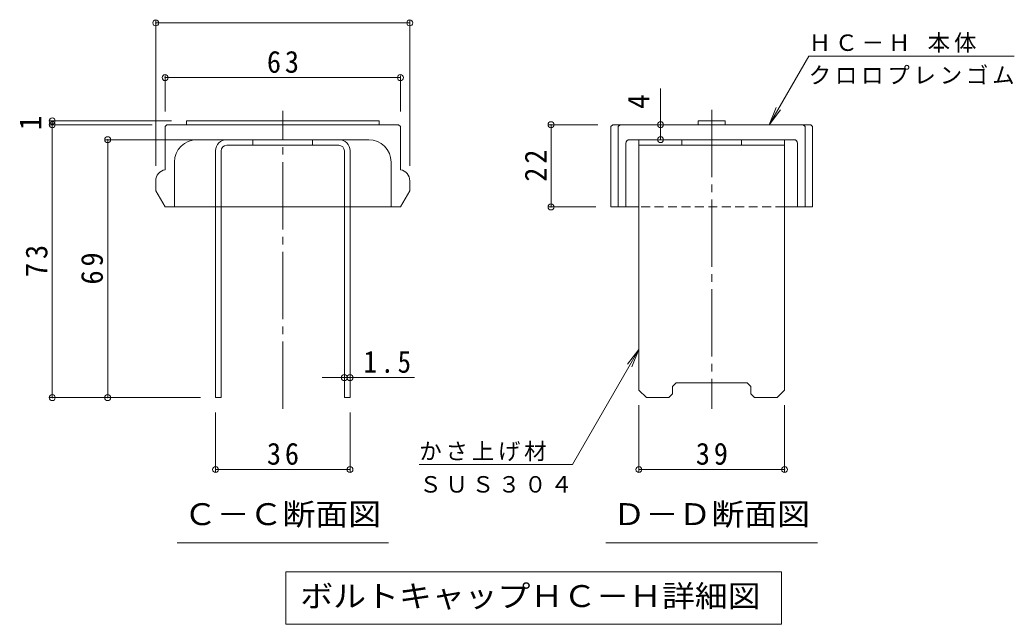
# Model space of a CAD drawing. Units: millimetres on the paper, enlarged 10 times, with parts at other scales. Extents: x -1623 to 1773, y -1938 to 1767.
# Drawn here: x 413 to 1744, y 354 to 1162 of the extents above; entities that cross this region are included whole.
import ezdxf
from ezdxf.enums import TextEntityAlignment as Align

# ---------------------------------------------------------------- set-up
doc = ezdxf.new("R2010")
doc.units = ezdxf.units.MM
doc.header["$LTSCALE"] = 10
doc.header["$PDMODE"] = 32
doc.header["$PDSIZE"] = 8
doc.linetypes.add('CHAIN2', pattern=[12, 9, -1, 1, -1])
doc.linetypes.add('DASHED1', pattern=[1.8, 1.2, -0.6])
for name, color, linetype, lineweight in [('D-4', 7, 'Continuous', 9), ('D-5', 7, 'Continuous', 9), ('D-7', 6, 'Continuous', 9), ('D-8', 4, 'Continuous', 9)]:
    doc.layers.add(name, color=color, linetype=linetype, lineweight=lineweight)
doc.styles.add('ＭＳ ゴシック', font='')
doc.styles.get('ＭＳ ゴシック').set_extended_font_data('MS Gothic')

msp = doc.modelspace()

# ---------------------------------------------------------------- linework, layer by layer
at = {"layer": 'D-4'}
for p, q in [((595.38, 1161.24), (595.38, 967.05)), ((595.38, 1158.24), (935.38, 1158.24)), ((935.38, 1161.24), (935.38, 967.05)), ((1416.47, 1022.05), (1469.37, 1113.69)), ((1744.37, 1113.69), (1469.37, 1113.69)), ((607.88, 1088.08), (607.88, 1039.55)), ((607.88, 1085.08), (922.88, 1085.08)), ((922.88, 1088.08), (922.88, 1039.55)), ((1271.07, 1022.05), (1271.07, 1070.6)), ((1416.47, 1022.05), (1426.03, 1045.15)), ((1416.47, 1022.05), (1431.68, 1041.89)), ((453.76, 1027.05), (616.3, 1027.05)), ((456.76, 1022.05), (456.76, 1027.05)), ((453.76, 1022.05), (590.38, 1022.05)), ((456.76, 1022.05), (456.76, 657.05)), ((1121.46, 1022.05), (1187.06, 1022.05)), ((1124.46, 1022.05), (1124.46, 912.05)), ((1271.07, 1002.05), (1271.07, 1022.05)), ((527.99, 1002.05), (670.38, 1002.05)), ((530.99, 657.05), (530.99, 1002.05)), ((1121.46, 912.05), (1184.55, 912.05)), ((1242.05, 721.45), (1153.12, 567.4)), ((1242.05, 721.45), (1226.84, 701.61)), ((1242.05, 721.45), (1232.49, 698.35)), ((847.88, 683.86), (818.29, 683.86)), ((847.88, 683.86), (855.38, 683.86)), ((855.38, 683.86), (941.8, 683.86)), ((453.76, 657.05), (655.38, 657.05)), ((1242.05, 557.89), (1242.05, 647.05)), ((1437.06, 557.89), (1437.06, 647.05)), ((675.38, 557.89), (675.38, 637.05)), ((855.38, 557.89), (855.38, 637.05)), ((675.38, 560.89), (855.38, 560.89)), ((1153.12, 567.4), (948.12, 567.4)), ((1242.05, 560.89), (1437.06, 560.89))]:
    msp.add_line(p, q, dxfattribs=at)
for p in [(595.38, 1158.24), (935.38, 1158.24), (607.88, 1085.08), (922.88, 1085.08), (456.76, 1027.05), (456.76, 1022.05), (1124.46, 1022.05), (1271.07, 1022.05), (530.99, 1002.05), (1271.07, 1002.05), (1124.46, 912.05), (847.88, 683.86), (855.38, 683.86), (456.76, 657.05), (530.99, 657.05), (675.38, 560.89), (855.38, 560.89), (1242.05, 560.89), (1437.06, 560.89)]:
    msp.add_point(p, dxfattribs=at)
at = {"layer": 'D-5'}
for p, q in [((623.88, 462.69), (906.88, 462.69)), ((1198.05, 462.69), (1481.05, 462.69)), ((769.59, 424.15), (1433.12, 424.15)), ((769.59, 424.15), (769.59, 354.15)), ((1433.12, 424.15), (1433.12, 354.15)), ((769.59, 354.15), (1433.12, 354.15))]:
    msp.add_line(p, q, dxfattribs=at)
at = {"layer": 'D-7', "linetype": 'CHAIN2'}
for p, q in [((765.38, 642.06), (765.38, 1040.83)), ((1339.55, 1042.05), (1339.55, 642.06))]:
    msp.add_line(p, q, dxfattribs=at)
at = {"layer": 'D-7'}
for p, q in [((636.3, 1027.05), (894.46, 1027.05)), ((636.3, 1022.05), (636.3, 1027.05)), ((894.46, 1022.05), (894.46, 1027.05)), ((1357.75, 1027.05), (1357.75, 1022.05)), ((607.88, 1019.55), (610.38, 1022.05)), ((607.88, 1019.55), (607.88, 961.84)), ((920.38, 1022.05), (610.38, 1022.05)), ((922.88, 1019.55), (920.38, 1022.05)), ((922.88, 1019.55), (922.88, 961.84)), ((1204.55, 1019.55), (1207.06, 1022.05)), ((1204.55, 1019.55), (1204.55, 912.05)), ((1472.05, 1022.05), (1207.06, 1022.05)), ((1214.56, 1019.55), (1217.06, 1022.05)), ((1214.56, 1019.55), (1214.56, 912.05)), ((1464.56, 1019.55), (1462.05, 1022.05)), ((1464.56, 1019.55), (1464.56, 912.05)), ((1474.55, 1019.55), (1472.05, 1022.05)), ((1474.55, 1019.55), (1474.55, 912.05)), ((650.38, 1002.05), (880.38, 1002.05)), ((1449.56, 1002.05), (1229.55, 1002.05)), ((1224.55, 997.05), (1224.55, 912.05)), ((1454.56, 997.05), (1454.56, 912.05)), ((620.38, 972.05), (620.38, 912.05)), ((910.38, 972.05), (910.38, 912.05)), ((595.38, 947.05), (595.38, 933.7)), ((935.38, 947.05), (935.38, 933.7)), ((607.88, 912.05), (595.38, 933.7)), ((922.88, 912.05), (935.38, 933.7)), ((607.88, 912.05), (675.38, 912.05)), ((682.88, 912.05), (847.88, 912.05)), ((855.38, 912.05), (922.88, 912.05)), ((1242.05, 912.05), (1204.55, 912.05)), ((1474.55, 912.05), (1437.06, 912.05))]:
    msp.add_line(p, q, dxfattribs=at)
at = {"layer": 'D-7', "linetype": 'DASHED1'}
for p, q in [((682.88, 912.05), (675.38, 912.05)), ((855.38, 912.05), (847.88, 912.05)), ((1437.06, 912.05), (1242.05, 912.05))]:
    msp.add_line(p, q, dxfattribs=at)
at = {"layer": 'D-7'}
msp.add_lwpolyline([(1357.75, 1027.05), (1321.36, 1027.05), (1321.36, 1022.05)], dxfattribs=at)
for centre, radius, start, end in [((650.38, 972.05), 30, 90, 180), ((880.38, 972.05), 30, 0, 90), ((1229.55, 997.05), 5, 90, 180), ((1449.56, 997.05), 5, 0, 90), ((610.38, 947.05), 15, 99.59386, 180), ((920.38, 947.05), 15, 0, 80.40614)]:
    msp.add_arc(centre, radius, start, end, dxfattribs=at)
at = {"layer": 'D-8'}
for p, q in [((690.38, 1002.05), (840.38, 1002.05)), ((725.38, 994.55), (725.38, 1002.05)), ((805.38, 994.55), (805.38, 1002.05)), ((1299.55, 994.55), (1299.55, 1002.05)), ((1379.55, 994.55), (1379.55, 1002.05)), ((1437.06, 667.05), (1437.06, 1002.05)), ((675.38, 987.05), (675.38, 657.05)), ((682.88, 987.05), (682.88, 657.05)), ((840.38, 994.55), (690.38, 994.55)), ((847.88, 987.05), (847.88, 657.05)), ((855.38, 987.05), (855.38, 657.05)), ((1242.05, 994.55), (1437.06, 994.55)), ((1242.05, 667.05), (1252.05, 657.05)), ((1287.05, 672.05), (1292.05, 677.05)), ((1287.05, 662.05), (1287.05, 672.05)), ((1292.05, 677.05), (1387.06, 677.05)), ((1392.06, 672.05), (1387.06, 677.05)), ((1392.06, 662.05), (1392.06, 672.05)), ((1437.06, 667.05), (1427.06, 657.05)), ((675.38, 657.05), (682.88, 657.05)), ((855.38, 657.05), (847.88, 657.05)), ((1282.05, 657.05), (1252.05, 657.05)), ((1287.05, 662.05), (1282.05, 657.05)), ((1392.06, 662.05), (1397.06, 657.05)), ((1427.06, 657.05), (1397.06, 657.05))]:
    msp.add_line(p, q, dxfattribs=at)
msp.add_lwpolyline([(1242.05, 667.05), (1242.05, 1002.05), (1437.06, 1002.05)], dxfattribs=at)
for centre, radius, start, end in [((690.38, 987.05), 15, 90, 180), ((840.38, 987.05), 15, 0, 90), ((690.38, 987.05), 7.5, 90, 180), ((840.38, 987.05), 7.5, 0, 90)]:
    msp.add_arc(centre, radius, start, end, dxfattribs=at)

# ---------------------------------------------------------------- texts
at = {"layer": 'D-4', "color": 2, "style": 'ＭＳ ゴシック'}
for s, p in [('4', (1265.07, 1043)), ('1', (450.76, 1014.55))]:
    msp.add_text(s, height=29.33, rotation=90, dxfattribs=at).set_placement(p, align=Align.BOTTOM_LEFT)
at = {"layer": 'D-4', "char_height": 21.99, "attachment_point": 7, "style": 'ＭＳ ゴシック'}
for s, insert in [('\\T1.18;ＨＣ－Ｈ\\~本体', (1469.37, 1118.35)), ('\\T1.17;クロロプレンゴム', (1469.37, 1075.97)), ('\\T1.17;かさ上げ材', (948.12, 572.06)), ('\\T1.17;ＳＵＳ３０４', (948.12, 529.68))]:
    msp.add_mtext(s, dxfattribs=dict(at, insert=insert))
at = {"layer": 'D-4', "color": 2, "char_height": 29.33, "attachment_point": 7, "style": 'ＭＳ ゴシック'}
for s, insert in [('\\T1.27;\\W0.95;63', (744.13, 1091.08)), ('\\T1.27;\\W0.9;1.5', (873.49, 689.86)), ('\\T1.27;\\W0.95;36', (744.13, 566.89)), ('\\T1.27;\\W0.95;39', (1318.3, 566.89))]:
    msp.add_mtext(s, dxfattribs=dict(at, insert=insert))
at = {"layer": 'D-4', "color": 2, "char_height": 29.33, "attachment_point": 7, "rotation": 90, "style": 'ＭＳ ゴシック'}
for s, insert in [('\\T1.27;\\W0.95;22', (1118.46, 945.8)), ('\\T1.27;\\W0.95;73', (450.76, 818.3)), ('\\T1.27;\\W0.95;69', (524.99, 808.3))]:
    msp.add_mtext(s, dxfattribs=dict(at, insert=insert))
at = {"layer": 'D-5', "color": 2, "style": 'ＭＳ ゴシック', "width": 1.1}
for s, p in [('Ｃ－Ｃ断面図', (632.88, 477.69)), ('Ｄ－Ｄ断面図', (1207.05, 477.69)), ('ボルトキャップＨＣ－Ｈ詳細図', (788.85, 368.15))]:
    msp.add_text(s, height=29.33, dxfattribs=at).set_placement(p, align=Align.BOTTOM_LEFT)

doc.saveas('drawing.dxf')
